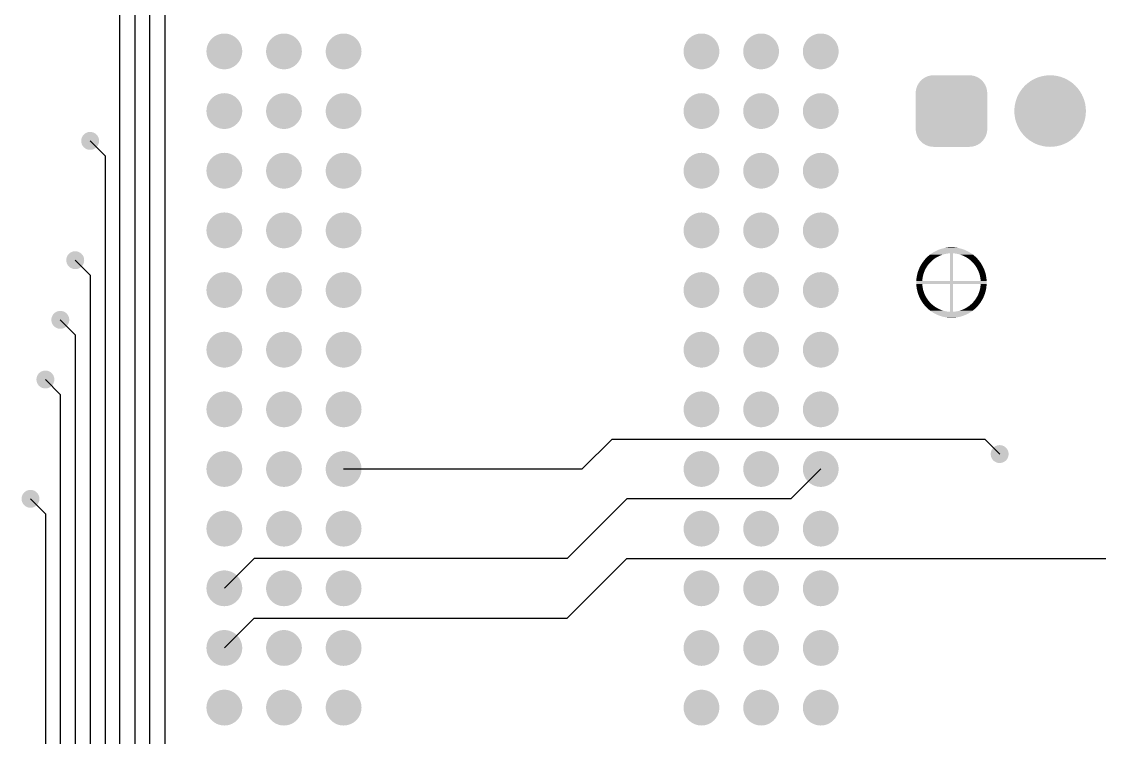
# Model space of a CAD drawing. Extents: x 295 to 953, y 10 to 290.
# Drawn here: x 551.14 to 597.05, y 137.64 to 168.12 of the extents above; entities that cross this region are included whole.
import ezdxf

# ---------------------------------------------------------------- set-up
doc = ezdxf.new("R2010")
doc.units = 0
doc.header["$LTSCALE"] = 5
doc.header["$MEASUREMENT"] = 0
doc.layers.get('0').update_dxf_attribs({"linetype": 'CONTINUOUS', "lineweight": 25})
doc.layers.add('DV-ABPB-A4_IN3', color=5, linetype='CONTINUOUS')

msp = doc.modelspace()

# ---------------------------------------------------------------- linework, layer by layer
at = {"color": 7}
for points, const_width in [([(559.399, 166.853, 1), (560.161, 166.853, 1)], 0.762), ([(561.939, 166.853, 1), (562.701, 166.853, 1)], 0.762), ([(564.479, 166.853, 1), (565.241, 166.853, 1)], 0.762), ([(579.719, 166.853, 1), (580.481, 166.853, 1)], 0.762), ([(582.259, 166.853, 1), (583.021, 166.853, 1)], 0.762), ([(584.799, 166.853, 1), (585.561, 166.853, 1)], 0.762), ([(594.187, 164.313, 1), (595.711, 164.313, 1)], 1.524), ([(559.399, 164.313, 1), (560.161, 164.313, 1)], 0.762), ([(561.939, 164.313, 1), (562.701, 164.313, 1)], 0.762), ([(564.479, 164.313, 1), (565.241, 164.313, 1)], 0.762), ([(579.719, 164.313, 1), (580.481, 164.313, 1)], 0.762), ([(582.259, 164.313, 1), (583.021, 164.313, 1)], 0.762), ([(584.799, 164.313, 1), (585.561, 164.313, 1)], 0.762), ([(553.874, 163.043, 1), (554.255, 163.043, 1)], 0.381), ([(559.399, 161.773, 1), (560.161, 161.773, 1)], 0.762), ([(561.939, 161.773, 1), (562.701, 161.773, 1)], 0.762), ([(564.479, 161.773, 1), (565.241, 161.773, 1)], 0.762), ([(579.719, 161.773, 1), (580.481, 161.773, 1)], 0.762), ([(582.259, 161.773, 1), (583.021, 161.773, 1)], 0.762), ([(584.799, 161.773, 1), (585.561, 161.773, 1)], 0.762), ([(559.399, 159.233, 1), (560.161, 159.233, 1)], 0.762), ([(561.939, 159.233, 1), (562.701, 159.233, 1)], 0.762), ([(564.479, 159.233, 1), (565.241, 159.233, 1)], 0.762), ([(579.719, 159.233, 1), (580.481, 159.233, 1)], 0.762), ([(582.259, 159.233, 1), (583.021, 159.233, 1)], 0.762), ([(584.799, 159.233, 1), (585.561, 159.233, 1)], 0.762), ([(553.239, 157.963, 1), (553.62, 157.963, 1)], 0.381), ([(559.399, 156.693, 1), (560.161, 156.693, 1)], 0.762), ([(561.939, 156.693, 1), (562.701, 156.693, 1)], 0.762), ([(564.479, 156.693, 1), (565.241, 156.693, 1)], 0.762), ([(579.719, 156.693, 1), (580.481, 156.693, 1)], 0.762), ([(582.259, 156.693, 1), (583.021, 156.693, 1)], 0.762), ([(584.799, 156.693, 1), (585.561, 156.693, 1)], 0.762), ([(552.604, 155.423, 1), (552.985, 155.423, 1)], 0.381), ([(559.399, 154.153, 1), (560.161, 154.153, 1)], 0.762), ([(561.939, 154.153, 1), (562.701, 154.153, 1)], 0.762), ([(564.479, 154.153, 1), (565.241, 154.153, 1)], 0.762), ([(579.719, 154.153, 1), (580.481, 154.153, 1)], 0.762), ([(582.259, 154.153, 1), (583.021, 154.153, 1)], 0.762), ([(584.799, 154.153, 1), (585.561, 154.153, 1)], 0.762), ([(551.969, 152.883, 1), (552.35, 152.883, 1)], 0.381), ([(559.399, 151.613, 1), (560.161, 151.613, 1)], 0.762), ([(561.939, 151.613, 1), (562.701, 151.613, 1)], 0.762), ([(564.479, 151.613, 1), (565.241, 151.613, 1)], 0.762), ([(579.719, 151.613, 1), (580.481, 151.613, 1)], 0.762), ([(582.259, 151.613, 1), (583.021, 151.613, 1)], 0.762), ([(584.799, 151.613, 1), (585.561, 151.613, 1)], 0.762), ([(559.399, 149.073, 1), (560.161, 149.073, 1)], 0.762), ([(561.939, 149.073, 1), (562.701, 149.073, 1)], 0.762), ([(564.479, 149.073, 1), (565.241, 149.073, 1)], 0.762), ([(579.719, 149.073, 1), (580.481, 149.073, 1)], 0.762), ([(582.259, 149.073, 1), (583.021, 149.073, 1)], 0.762), ([(584.799, 149.073, 1), (585.561, 149.073, 1)], 0.762), ([(592.609, 149.708, 1), (592.99, 149.708, 1)], 0.381), ([(551.334, 147.803, 1), (551.715, 147.803, 1)], 0.381), ([(559.399, 146.533, 1), (560.161, 146.533, 1)], 0.762), ([(561.939, 146.533, 1), (562.701, 146.533, 1)], 0.762), ([(564.479, 146.533, 1), (565.241, 146.533, 1)], 0.762), ([(579.719, 146.533, 1), (580.481, 146.533, 1)], 0.762), ([(582.259, 146.533, 1), (583.021, 146.533, 1)], 0.762), ([(584.799, 146.533, 1), (585.561, 146.533, 1)], 0.762), ([(559.399, 143.993, 1), (560.161, 143.993, 1)], 0.762), ([(561.939, 143.993, 1), (562.701, 143.993, 1)], 0.762), ([(564.479, 143.993, 1), (565.241, 143.993, 1)], 0.762), ([(579.719, 143.993, 1), (580.481, 143.993, 1)], 0.762), ([(582.259, 143.993, 1), (583.021, 143.993, 1)], 0.762), ([(584.799, 143.993, 1), (585.561, 143.993, 1)], 0.762), ([(559.399, 141.453, 1), (560.161, 141.453, 1)], 0.762), ([(561.939, 141.453, 1), (562.701, 141.453, 1)], 0.762), ([(564.479, 141.453, 1), (565.241, 141.453, 1)], 0.762), ([(579.719, 141.453, 1), (580.481, 141.453, 1)], 0.762), ([(582.259, 141.453, 1), (583.021, 141.453, 1)], 0.762), ([(584.799, 141.453, 1), (585.561, 141.453, 1)], 0.762), ([(559.399, 138.913, 1), (560.161, 138.913, 1)], 0.762), ([(561.939, 138.913, 1), (562.701, 138.913, 1)], 0.762), ([(564.479, 138.913, 1), (565.241, 138.913, 1)], 0.762), ([(579.719, 138.913, 1), (580.481, 138.913, 1)], 0.762), ([(582.259, 138.913, 1), (583.021, 138.913, 1)], 0.762), ([(584.799, 138.913, 1), (585.561, 138.913, 1)], 0.762)]:
    msp.add_lwpolyline(points, format="xyb", close=True, dxfattribs=dict(at, const_width=const_width))
for points in [[(589.565, 165.708), (589.627, 165.748), (591.934, 165.708), (591.863, 165.748)], [(589.627, 165.748), (589.676, 165.769), (591.863, 165.748), (591.825, 165.769)], [(589.676, 165.769), (589.741, 165.797), (591.825, 165.769), (591.747, 165.797)], [(589.741, 165.797), (589.796, 165.811), (591.747, 165.797), (591.708, 165.811)], [(589.796, 165.811), (589.861, 165.827), (591.708, 165.811), (591.62, 165.827)], [(589.861, 165.827), (589.938, 165.833), (591.62, 165.827), (591.586, 165.833)], [(589.938, 165.833), (589.985, 165.837), (591.586, 165.833), (591.509, 165.837)], [(589.236, 165.199), (589.25, 165.274), (592.261, 165.199), (592.242, 165.274)], [(589.25, 165.274), (589.266, 165.32), (592.242, 165.274), (592.231, 165.32)], [(589.266, 165.32), (589.292, 165.391), (592.231, 165.32), (592.2, 165.391)], [(589.292, 165.391), (589.316, 165.434), (592.2, 165.391), (592.182, 165.434)], [(589.316, 165.434), (589.353, 165.5), (592.182, 165.434), (592.139, 165.5)], [(589.353, 165.5), (589.383, 165.538), (592.139, 165.5), (592.114, 165.538)], [(589.383, 165.538), (589.43, 165.597), (592.114, 165.538), (592.062, 165.597)], [(589.43, 165.597), (589.467, 165.631), (592.062, 165.597), (592.031, 165.631)], [(589.467, 165.631), (589.522, 165.68), (592.031, 165.631), (591.969, 165.68)], [(589.522, 165.68), (589.565, 165.708), (591.969, 165.68), (591.934, 165.708)], [(589.223, 165.075), (589.227, 165.152), (592.271, 165.075), (592.265, 165.152)], [(589.223, 163.551), (589.223, 165.075), (592.271, 163.551), (592.271, 165.075)], [(589.227, 165.152), (589.236, 165.199), (592.265, 165.152), (592.261, 165.199)], [(589.23, 163.475), (589.223, 163.551), (592.268, 163.475), (592.271, 163.551)], [(589.234, 163.427), (589.23, 163.475), (592.259, 163.427), (592.268, 163.475)], [(589.252, 163.352), (589.234, 163.427), (592.245, 163.352), (592.259, 163.427)], [(589.264, 163.307), (589.252, 163.352), (592.229, 163.307), (592.245, 163.352)], [(589.295, 163.235), (589.264, 163.307), (592.203, 163.235), (592.229, 163.307)], [(589.313, 163.193), (589.295, 163.235), (592.179, 163.193), (592.203, 163.235)], [(589.355, 163.127), (589.313, 163.193), (592.142, 163.127), (592.179, 163.193)], [(589.38, 163.088), (589.355, 163.127), (592.111, 163.088), (592.142, 163.127)], [(589.433, 163.03), (589.38, 163.088), (592.065, 163.03), (592.111, 163.088)], [(589.464, 162.996), (589.433, 163.03), (592.027, 162.996), (592.065, 163.03)], [(589.526, 162.946), (589.464, 162.996), (591.973, 162.946), (592.027, 162.996)], [(589.561, 162.918), (589.526, 162.946), (591.929, 162.918), (591.973, 162.946)], [(589.632, 162.879), (589.561, 162.918), (591.868, 162.879), (591.929, 162.918)], [(589.67, 162.858), (589.632, 162.879), (591.819, 162.858), (591.868, 162.879)], [(589.748, 162.83), (589.67, 162.858), (591.754, 162.83), (591.819, 162.858)], [(589.787, 162.816), (589.748, 162.83), (591.698, 162.816), (591.754, 162.83)], [(589.875, 162.799), (589.787, 162.816), (591.633, 162.799), (591.698, 162.816)], [(589.909, 162.793), (589.875, 162.799), (591.557, 162.793), (591.633, 162.799)], [(589.985, 162.789), (589.909, 162.793), (591.509, 162.789), (591.557, 162.793)], [(590.09, 158.359), (590.123, 158.374), (591.404, 158.359), (591.372, 158.374)], [(590.123, 158.374), (590.14, 158.382), (591.372, 158.374), (591.354, 158.382)], [(590.14, 158.382), (590.174, 158.396), (591.354, 158.382), (591.322, 158.396)], [(590.174, 158.396), (590.191, 158.404), (591.322, 158.396), (591.303, 158.404)], [(590.191, 158.404), (590.225, 158.417), (591.303, 158.404), (591.27, 158.417)], [(590.225, 158.417), (590.243, 158.423), (591.27, 158.417), (591.251, 158.423)], [(590.243, 158.423), (590.277, 158.435), (591.251, 158.423), (591.218, 158.435)], [(590.277, 158.435), (590.295, 158.441), (591.218, 158.435), (591.199, 158.441)], [(590.295, 158.441), (590.33, 158.451), (591.199, 158.441), (591.166, 158.451)], [(590.33, 158.451), (590.348, 158.456), (591.166, 158.451), (591.146, 158.456)], [(590.348, 158.456), (590.383, 158.466), (591.146, 158.456), (591.112, 158.466)], [(590.383, 158.466), (590.401, 158.47), (591.112, 158.466), (591.092, 158.47)], [(590.401, 158.47), (590.437, 158.478), (591.092, 158.47), (591.058, 158.478)], [(590.437, 158.478), (590.455, 158.482), (591.058, 158.478), (591.038, 158.482)], [(590.455, 158.482), (590.492, 158.489), (591.038, 158.482), (591.004, 158.489)], [(590.492, 158.489), (590.51, 158.492), (591.004, 158.489), (590.984, 158.492)], [(590.51, 158.492), (590.547, 158.497), (590.984, 158.492), (590.95, 158.497)], [(590.547, 158.497), (590.564, 158.499), (590.95, 158.497), (590.928, 158.499)], [(590.564, 158.499), (590.602, 158.503), (590.928, 158.499), (590.895, 158.503)], [(590.602, 158.503), (590.619, 158.505), (590.895, 158.503), (590.873, 158.505)], [(590.619, 158.505), (590.658, 158.508), (590.873, 158.505), (590.84, 158.508)], [(590.658, 158.508), (590.674, 158.509), (590.84, 158.508), (590.815, 158.509)], [(590.674, 158.509), (590.718, 158.51), (590.815, 158.509), (590.785, 158.51)], [(590.718, 158.51), (590.729, 158.511), (590.785, 158.51), (590.729, 158.511)], [(589.543, 157.905), (589.565, 157.933), (589.88, 157.905), (589.91, 157.933)], [(589.565, 157.933), (589.577, 157.949), (589.91, 157.933), (589.928, 157.949)], [(589.577, 157.949), (589.591, 157.966), (589.928, 157.949), (589.947, 157.966)], [(589.591, 157.966), (589.612, 157.991), (589.947, 157.966), (589.979, 157.991)], [(589.612, 157.991), (589.618, 157.997), (589.979, 157.991), (589.987, 157.997)], [(589.618, 157.997), (589.645, 158.027), (589.987, 157.997), (590.027, 158.027)], [(589.645, 158.027), (589.649, 158.032), (590.027, 158.027), (590.034, 158.032)], [(589.649, 158.032), (589.672, 158.056), (590.034, 158.032), (590.069, 158.056)], [(589.672, 158.056), (589.687, 158.072), (590.069, 158.056), (590.095, 158.072)], [(589.687, 158.072), (589.698, 158.082), (590.095, 158.072), (590.112, 158.082)], [(589.698, 158.082), (589.724, 158.107), (590.112, 158.082), (590.155, 158.107)], [(589.724, 158.107), (589.727, 158.11), (590.155, 158.107), (590.161, 158.11)], [(589.727, 158.11), (589.749, 158.13), (590.161, 158.11), (590.2, 158.13)], [(589.749, 158.13), (589.768, 158.147), (590.2, 158.13), (590.237, 158.147)], [(589.768, 158.147), (589.773, 158.151), (590.237, 158.147), (590.246, 158.151)], [(589.773, 158.151), (589.797, 158.171), (590.246, 158.151), (590.292, 158.171)], [(589.797, 158.171), (589.811, 158.182), (590.292, 158.171), (590.324, 158.182)], [(589.811, 158.182), (589.818, 158.188), (590.324, 158.182), (590.339, 158.188)], [(589.818, 158.188), (589.838, 158.203), (590.339, 158.188), (590.387, 158.203)], [(589.838, 158.203), (589.854, 158.216), (590.387, 158.203), (590.432, 158.216)], [(589.854, 158.216), (589.856, 158.217), (590.432, 158.216), (590.436, 158.217)], [(589.856, 158.217), (589.872, 158.229), (590.436, 158.217), (590.485, 158.229)], [(589.872, 158.229), (589.886, 158.238), (590.485, 158.229), (590.534, 158.238)], [(589.886, 158.238), (589.896, 158.246), (590.534, 158.238), (590.584, 158.246)], [(589.896, 158.246), (589.899, 158.248), (590.584, 158.246), (590.602, 158.248)], [(589.899, 158.248), (589.905, 158.251), (590.602, 158.248), (590.634, 158.251)], [(589.905, 158.251), (589.91, 158.255), (590.634, 158.251), (590.684, 158.255)], [(589.91, 158.255), (589.93, 158.268), (591.584, 158.255), (591.566, 158.268)], [(589.93, 158.268), (589.946, 158.278), (591.566, 158.268), (591.549, 158.278)], [(589.946, 158.278), (589.976, 158.297), (591.549, 158.278), (591.519, 158.297)], [(589.976, 158.297), (589.993, 158.307), (591.519, 158.297), (591.502, 158.307)], [(589.993, 158.307), (590.024, 158.325), (591.502, 158.307), (591.471, 158.325)], [(590.024, 158.325), (590.041, 158.334), (591.471, 158.325), (591.453, 158.334)], [(590.041, 158.334), (590.073, 158.35), (591.453, 158.334), (591.422, 158.35)], [(590.073, 158.35), (590.09, 158.359), (591.422, 158.35), (591.404, 158.359)], [(590.684, 157.074), (590.684, 158.255), (590.811, 157.074), (590.811, 158.255)], [(590.829, 158.254), (590.811, 158.255), (591.586, 158.254), (591.584, 158.255)], [(590.88, 158.25), (590.829, 158.254), (591.592, 158.25), (591.586, 158.254)], [(590.929, 158.243), (590.88, 158.25), (591.602, 158.243), (591.592, 158.25)], [(590.967, 158.237), (590.929, 158.243), (591.611, 158.237), (591.602, 158.243)], [(590.979, 158.235), (590.967, 158.237), (591.614, 158.235), (591.611, 158.237)], [(591.028, 158.225), (590.979, 158.235), (591.628, 158.225), (591.614, 158.235)], [(591.077, 158.212), (591.028, 158.225), (591.645, 158.212), (591.628, 158.225)], [(591.104, 158.204), (591.077, 158.212), (591.656, 158.204), (591.645, 158.212)], [(591.125, 158.198), (591.104, 158.204), (591.664, 158.198), (591.656, 158.204)], [(591.173, 158.182), (591.125, 158.198), (591.684, 158.182), (591.664, 158.198)], [(591.203, 158.17), (591.173, 158.182), (591.699, 158.17), (591.684, 158.182)], [(591.22, 158.164), (591.203, 158.17), (591.707, 158.164), (591.699, 158.17)], [(591.266, 158.144), (591.22, 158.164), (591.73, 158.144), (591.707, 158.164)], [(591.285, 158.134), (591.266, 158.144), (591.741, 158.134), (591.73, 158.144)], [(591.311, 158.122), (591.285, 158.134), (591.755, 158.122), (591.741, 158.134)], [(591.356, 158.098), (591.311, 158.122), (591.781, 158.098), (591.755, 158.122)], [(591.358, 158.097), (591.356, 158.098), (591.782, 158.097), (591.781, 158.098)], [(591.399, 158.073), (591.358, 158.097), (591.806, 158.073), (591.782, 158.097)], [(591.422, 158.058), (591.399, 158.073), (591.821, 158.058), (591.806, 158.073)], [(591.441, 158.045), (591.422, 158.058), (591.833, 158.045), (591.821, 158.058)], [(591.481, 158.018), (591.441, 158.045), (591.859, 158.018), (591.833, 158.045)], [(591.483, 158.017), (591.481, 158.018), (591.86, 158.017), (591.859, 158.018)], [(591.523, 157.986), (591.483, 158.017), (591.887, 157.986), (591.86, 158.017)], [(591.534, 157.976), (591.523, 157.986), (591.895, 157.976), (591.887, 157.986)], [(591.561, 157.954), (591.534, 157.976), (591.913, 157.954), (591.895, 157.976)], [(591.584, 157.933), (591.561, 157.954), (591.93, 157.933), (591.913, 157.954)], [(591.599, 157.92), (591.584, 157.933), (591.94, 157.92), (591.93, 157.933)], [(591.631, 157.889), (591.599, 157.92), (591.963, 157.889), (591.94, 157.92)], [(589.309, 157.436), (589.318, 157.465), (589.576, 157.436), (589.587, 157.465)], [(589.318, 157.465), (589.324, 157.483), (589.587, 157.465), (589.595, 157.483)], [(589.324, 157.483), (589.335, 157.517), (589.595, 157.483), (589.609, 157.517)], [(589.335, 157.517), (589.34, 157.529), (589.609, 157.517), (589.615, 157.529)], [(589.34, 157.529), (589.355, 157.569), (589.615, 157.529), (589.633, 157.569)], [(589.355, 157.569), (589.358, 157.575), (589.633, 157.569), (589.636, 157.575)], [(589.358, 157.575), (589.376, 157.619), (589.636, 157.575), (589.66, 157.619)], [(589.377, 157.619), (589.397, 157.663), (589.66, 157.619), (589.686, 157.663)], [(589.397, 157.663), (589.4, 157.669), (589.686, 157.663), (589.69, 157.669)], [(589.4, 157.669), (589.418, 157.705), (589.69, 157.669), (589.713, 157.705)], [(589.418, 157.705), (589.425, 157.719), (589.713, 157.705), (589.722, 157.719)], [(589.425, 157.719), (589.44, 157.746), (589.722, 157.719), (589.742, 157.746)], [(589.44, 157.746), (589.452, 157.767), (589.742, 157.746), (589.757, 157.767)], [(589.452, 157.767), (589.464, 157.786), (589.757, 157.767), (589.772, 157.786)], [(589.464, 157.786), (589.481, 157.814), (589.772, 157.786), (589.795, 157.814)], [(589.481, 157.814), (589.488, 157.825), (589.795, 157.814), (589.804, 157.825)], [(589.488, 157.825), (589.511, 157.86), (589.804, 157.825), (589.836, 157.86)], [(589.511, 157.86), (589.513, 157.862), (589.836, 157.86), (589.838, 157.862)], [(589.513, 157.862), (589.538, 157.898), (589.838, 157.862), (589.873, 157.898)], [(589.538, 157.898), (589.543, 157.905), (589.873, 157.898), (589.88, 157.905)], [(591.635, 157.885), (591.631, 157.889), (591.966, 157.885), (591.963, 157.889)], [(591.669, 157.849), (591.635, 157.885), (591.991, 157.849), (591.966, 157.885)], [(591.674, 157.844), (591.669, 157.849), (591.995, 157.844), (591.991, 157.849)], [(591.703, 157.811), (591.674, 157.844), (592.016, 157.811), (591.995, 157.844)], [(591.713, 157.797), (591.703, 157.811), (592.024, 157.797), (592.016, 157.811)], [(591.734, 157.771), (591.713, 157.797), (592.04, 157.771), (592.024, 157.797)], [(591.75, 157.75), (591.734, 157.771), (592.052, 157.75), (592.04, 157.771)], [(591.764, 157.731), (591.75, 157.75), (592.063, 157.731), (592.052, 157.75)], [(591.784, 157.701), (591.764, 157.731), (592.079, 157.701), (592.063, 157.731)], [(591.792, 157.689), (591.784, 157.701), (592.085, 157.689), (592.079, 157.701)], [(591.815, 157.652), (591.792, 157.689), (592.103, 157.652), (592.085, 157.689)], [(591.819, 157.647), (591.815, 157.652), (592.106, 157.647), (592.103, 157.652)], [(591.844, 157.603), (591.819, 157.647), (592.125, 157.603), (592.106, 157.647)], [(591.844, 157.602), (591.844, 157.603), (592.126, 157.602), (592.125, 157.603)], [(591.867, 157.558), (591.844, 157.602), (592.144, 157.558), (592.126, 157.602)], [(591.87, 157.55), (591.867, 157.558), (592.147, 157.55), (592.144, 157.558)], [(591.888, 157.513), (591.87, 157.55), (592.161, 157.513), (592.147, 157.55)], [(591.894, 157.499), (591.888, 157.513), (592.166, 157.499), (592.161, 157.513)], [(591.907, 157.466), (591.894, 157.499), (592.176, 157.466), (592.166, 157.499)], [(591.914, 157.446), (591.907, 157.466), (592.183, 157.446), (592.176, 157.466)], [(589.248, 157.03), (589.249, 157.066), (592.247, 157.03), (592.246, 157.066)], [(589.248, 157.011), (589.248, 157.03), (592.247, 157.011), (592.247, 157.03)], [(589.248, 156.991), (589.248, 157.011), (592.247, 156.991), (592.247, 157.011)], [(589.249, 157.085), (589.25, 157.093), (589.504, 157.085), (589.504, 157.093)], [(589.249, 157.074), (589.249, 157.085), (589.503, 157.074), (589.504, 157.085)], [(589.249, 157.066), (589.249, 157.074), (592.246, 157.066), (592.246, 157.074)], [(589.25, 157.093), (589.253, 157.14), (589.504, 157.093), (589.508, 157.14)], [(589.253, 157.143), (589.259, 157.193), (589.509, 157.143), (589.515, 157.193)], [(589.253, 157.14), (589.253, 157.143), (589.508, 157.14), (589.509, 157.143)], [(589.259, 157.195), (589.266, 157.242), (589.515, 157.195), (589.523, 157.242)], [(589.259, 157.193), (589.259, 157.195), (589.515, 157.193), (589.515, 157.195)], [(589.266, 157.242), (589.267, 157.25), (589.523, 157.242), (589.525, 157.25)], [(589.267, 157.25), (589.274, 157.292), (589.525, 157.25), (589.534, 157.292)], [(589.274, 157.292), (589.277, 157.304), (589.534, 157.292), (589.537, 157.304)], [(589.277, 157.304), (589.284, 157.341), (589.537, 157.304), (589.546, 157.341)], [(589.284, 157.341), (589.288, 157.358), (589.546, 157.341), (589.551, 157.358)], [(589.288, 157.358), (589.296, 157.389), (589.551, 157.358), (589.56, 157.389)], [(589.296, 157.389), (589.302, 157.412), (589.56, 157.389), (589.568, 157.412)], [(589.302, 157.412), (589.309, 157.436), (589.568, 157.412), (589.576, 157.436)], [(591.925, 157.419), (591.914, 157.446), (592.19, 157.419), (592.183, 157.446)], [(591.933, 157.393), (591.925, 157.419), (592.198, 157.393), (592.19, 157.419)], [(591.94, 157.371), (591.933, 157.393), (592.203, 157.371), (592.198, 157.393)], [(591.949, 157.339), (591.94, 157.371), (592.211, 157.339), (592.203, 157.371)], [(591.954, 157.323), (591.949, 157.339), (592.214, 157.323), (592.211, 157.339)], [(591.962, 157.285), (591.954, 157.323), (592.222, 157.285), (592.214, 157.323)], [(591.965, 157.274), (591.962, 157.285), (592.224, 157.274), (592.222, 157.285)], [(591.974, 157.231), (591.965, 157.274), (592.231, 157.231), (592.224, 157.274)], [(591.975, 157.224), (591.974, 157.231), (592.232, 157.224), (592.231, 157.231)], [(591.982, 157.176), (591.975, 157.224), (592.238, 157.176), (592.232, 157.224)], [(591.982, 157.174), (591.982, 157.176), (592.238, 157.174), (592.238, 157.176)], [(591.988, 157.124), (591.982, 157.174), (592.243, 157.124), (592.238, 157.174)], [(591.988, 157.121), (591.988, 157.124), (592.243, 157.121), (592.243, 157.124)], [(591.992, 157.074), (591.988, 157.121), (592.246, 157.074), (592.243, 157.121)], [(589.249, 156.956), (589.248, 156.991), (592.246, 156.956), (592.247, 156.991)], [(589.249, 156.947), (589.249, 156.956), (592.246, 156.947), (592.246, 156.956)], [(589.252, 156.9), (589.249, 156.947), (589.506, 156.9), (589.503, 156.947)], [(589.252, 156.897), (589.252, 156.9), (589.507, 156.897), (589.506, 156.9)], [(589.256, 156.847), (589.252, 156.897), (589.512, 156.847), (589.507, 156.897)], [(589.257, 156.846), (589.256, 156.847), (589.513, 156.846), (589.512, 156.847)], [(589.263, 156.797), (589.257, 156.846), (589.52, 156.797), (589.513, 156.846)], [(589.264, 156.791), (589.263, 156.797), (589.521, 156.791), (589.52, 156.797)], [(589.271, 156.748), (589.264, 156.791), (589.53, 156.748), (589.521, 156.791)], [(589.273, 156.736), (589.271, 156.748), (589.532, 156.736), (589.53, 156.748)], [(589.28, 156.699), (589.273, 156.736), (589.541, 156.699), (589.532, 156.736)], [(589.284, 156.682), (589.28, 156.699), (589.546, 156.682), (589.541, 156.699)], [(589.292, 156.651), (589.284, 156.682), (589.555, 156.651), (589.546, 156.682)], [(589.297, 156.629), (589.292, 156.651), (589.562, 156.629), (589.555, 156.651)], [(589.304, 156.603), (589.297, 156.629), (589.57, 156.603), (589.562, 156.629)], [(589.312, 156.576), (589.304, 156.603), (589.58, 156.576), (589.57, 156.603)], [(589.319, 156.556), (589.312, 156.576), (589.588, 156.556), (589.58, 156.576)], [(589.329, 156.523), (589.319, 156.556), (589.601, 156.523), (589.588, 156.556)], [(590.684, 155.767), (590.684, 156.947), (590.811, 155.767), (590.811, 156.947)], [(591.886, 156.505), (591.9, 156.538), (592.159, 156.505), (592.171, 156.538)], [(591.9, 156.538), (591.907, 156.557), (592.171, 156.538), (592.177, 156.557)], [(591.907, 156.557), (591.918, 156.585), (592.177, 156.557), (592.185, 156.585)], [(591.918, 156.585), (591.927, 156.61), (592.185, 156.585), (592.193, 156.61)], [(591.927, 156.61), (591.935, 156.633), (592.193, 156.61), (592.199, 156.633)], [(591.935, 156.633), (591.944, 156.663), (592.199, 156.633), (592.206, 156.663)], [(591.944, 156.663), (591.949, 156.681), (592.206, 156.663), (592.21, 156.681)], [(591.949, 156.681), (591.958, 156.717), (592.21, 156.681), (592.218, 156.717)], [(591.958, 156.717), (591.961, 156.73), (592.218, 156.717), (592.221, 156.73)], [(591.961, 156.73), (591.97, 156.772), (592.221, 156.73), (592.228, 156.772)], [(591.97, 156.772), (591.972, 156.779), (592.228, 156.772), (592.229, 156.779)], [(591.972, 156.779), (591.979, 156.826), (592.229, 156.779), (592.236, 156.826)], [(591.979, 156.826), (591.98, 156.829), (592.236, 156.826), (592.236, 156.829)], [(591.98, 156.829), (591.986, 156.879), (592.236, 156.829), (592.241, 156.879)], [(591.986, 156.881), (591.991, 156.929), (592.242, 156.881), (592.245, 156.929)], [(591.986, 156.879), (591.986, 156.881), (592.241, 156.879), (592.242, 156.881)], [(591.991, 156.936), (591.992, 156.947), (592.245, 156.936), (592.246, 156.947)], [(591.991, 156.929), (591.991, 156.936), (592.245, 156.929), (592.245, 156.936)], [(589.334, 156.509), (589.329, 156.523), (589.607, 156.509), (589.601, 156.523)], [(589.348, 156.471), (589.334, 156.509), (589.625, 156.471), (589.607, 156.509)], [(589.351, 156.463), (589.348, 156.471), (589.628, 156.463), (589.625, 156.471)], [(589.369, 156.42), (589.351, 156.463), (589.651, 156.42), (589.628, 156.463)], [(589.369, 156.419), (589.369, 156.42), (589.651, 156.419), (589.651, 156.42)], [(589.389, 156.375), (589.369, 156.419), (589.676, 156.375), (589.651, 156.419)], [(589.391, 156.37), (589.389, 156.375), (589.679, 156.37), (589.676, 156.375)], [(589.41, 156.332), (589.391, 156.37), (589.703, 156.332), (589.679, 156.37)], [(589.416, 156.32), (589.41, 156.332), (589.711, 156.32), (589.703, 156.332)], [(589.432, 156.291), (589.416, 156.32), (589.731, 156.291), (589.711, 156.32)], [(589.442, 156.272), (589.432, 156.291), (589.745, 156.272), (589.731, 156.291)], [(589.455, 156.25), (589.442, 156.272), (589.761, 156.25), (589.745, 156.272)], [(589.47, 156.224), (589.455, 156.25), (589.782, 156.224), (589.761, 156.25)], [(589.479, 156.211), (589.47, 156.224), (589.792, 156.211), (589.782, 156.224)], [(589.5, 156.178), (589.479, 156.211), (589.821, 156.178), (589.792, 156.211)], [(589.503, 156.173), (589.5, 156.178), (589.825, 156.173), (589.821, 156.178)], [(589.529, 156.136), (589.503, 156.173), (589.86, 156.136), (589.825, 156.173)], [(589.532, 156.132), (589.529, 156.136), (589.864, 156.132), (589.86, 156.136)], [(589.555, 156.101), (589.532, 156.132), (589.896, 156.101), (589.864, 156.132)], [(589.565, 156.088), (589.555, 156.101), (589.91, 156.088), (589.896, 156.101)], [(589.581, 156.068), (589.565, 156.088), (589.933, 156.068), (589.91, 156.088)], [(591.567, 156.073), (591.585, 156.089), (591.918, 156.073), (591.93, 156.089)], [(591.585, 156.089), (591.615, 156.117), (591.93, 156.089), (591.952, 156.117)], [(591.615, 156.117), (591.622, 156.123), (591.952, 156.117), (591.956, 156.123)], [(591.622, 156.123), (591.657, 156.159), (591.956, 156.123), (591.982, 156.159)], [(591.657, 156.159), (591.659, 156.162), (591.982, 156.159), (591.984, 156.162)], [(591.659, 156.162), (591.691, 156.197), (591.984, 156.162), (592.007, 156.197)], [(591.691, 156.197), (591.7, 156.208), (592.007, 156.197), (592.014, 156.208)], [(591.7, 156.208), (591.723, 156.235), (592.014, 156.208), (592.031, 156.235)], [(591.723, 156.235), (591.737, 156.255), (592.031, 156.235), (592.043, 156.255)], [(591.737, 156.255), (591.753, 156.275), (592.043, 156.255), (592.054, 156.275)], [(591.753, 156.275), (591.772, 156.303), (592.054, 156.275), (592.07, 156.303)], [(591.772, 156.303), (591.782, 156.317), (592.07, 156.303), (592.077, 156.317)], [(591.782, 156.317), (591.805, 156.352), (592.077, 156.317), (592.095, 156.352)], [(591.805, 156.352), (591.809, 156.359), (592.095, 156.352), (592.098, 156.359)], [(591.809, 156.359), (591.834, 156.402), (592.098, 156.359), (592.118, 156.402)], [(591.835, 156.402), (591.858, 156.447), (592.118, 156.402), (592.137, 156.447)], [(591.858, 156.447), (591.861, 156.453), (592.137, 156.447), (592.14, 156.453)], [(591.861, 156.453), (591.88, 156.492), (592.14, 156.453), (592.155, 156.492)], [(591.88, 156.492), (591.886, 156.505), (592.155, 156.492), (592.159, 156.505)], [(589.6, 156.045), (589.581, 156.068), (589.96, 156.045), (589.933, 156.068)], [(589.608, 156.036), (589.6, 156.045), (589.972, 156.036), (589.96, 156.045)], [(589.635, 156.005), (589.608, 156.036), (590.012, 156.005), (589.972, 156.036)], [(589.636, 156.004), (589.635, 156.005), (590.014, 156.004), (590.012, 156.005)], [(589.662, 155.976), (589.636, 156.004), (590.053, 155.976), (590.014, 156.004)], [(589.674, 155.964), (589.662, 155.976), (590.073, 155.964), (590.053, 155.976)], [(589.688, 155.949), (589.674, 155.964), (590.096, 155.949), (590.073, 155.964)], [(589.713, 155.925), (589.688, 155.949), (590.137, 155.925), (590.096, 155.949)], [(589.714, 155.924), (589.713, 155.925), (590.139, 155.924), (590.137, 155.925)], [(589.74, 155.9), (589.714, 155.924), (590.183, 155.9), (590.139, 155.924)], [(589.754, 155.887), (589.74, 155.9), (590.209, 155.887), (590.183, 155.9)], [(589.765, 155.878), (589.754, 155.887), (590.229, 155.878), (590.209, 155.887)], [(589.788, 155.858), (589.765, 155.878), (590.275, 155.858), (590.229, 155.878)], [(589.796, 155.852), (589.788, 155.858), (590.292, 155.852), (590.275, 155.858)], [(589.81, 155.84), (589.796, 155.852), (590.322, 155.84), (590.292, 155.852)], [(589.831, 155.824), (589.81, 155.84), (590.369, 155.824), (590.322, 155.84)], [(589.839, 155.817), (589.831, 155.824), (590.391, 155.817), (590.369, 155.824)], [(589.85, 155.809), (589.839, 155.817), (590.418, 155.809), (590.391, 155.817)], [(589.867, 155.797), (589.85, 155.809), (590.466, 155.797), (590.418, 155.809)], [(589.881, 155.787), (589.867, 155.797), (590.516, 155.787), (590.466, 155.797)], [(589.883, 155.785), (589.881, 155.787), (590.527, 155.785), (590.516, 155.787)], [(589.893, 155.778), (589.883, 155.785), (590.565, 155.778), (590.527, 155.785)], [(589.902, 155.772), (589.893, 155.778), (590.615, 155.772), (590.565, 155.778)], [(589.909, 155.768), (589.902, 155.772), (590.665, 155.768), (590.615, 155.772)], [(589.91, 155.767), (589.909, 155.768), (590.684, 155.767), (590.665, 155.768)], [(589.929, 155.754), (589.91, 155.767), (591.565, 155.754), (591.585, 155.767)], [(589.946, 155.743), (589.929, 155.754), (591.549, 155.743), (591.565, 155.754)], [(589.976, 155.724), (589.946, 155.743), (591.518, 155.724), (591.549, 155.743)], [(589.993, 155.715), (589.976, 155.724), (591.502, 155.715), (591.518, 155.724)], [(590.024, 155.697), (589.993, 155.715), (591.47, 155.697), (591.502, 155.715)], [(590.041, 155.688), (590.024, 155.697), (591.454, 155.688), (591.47, 155.697)], [(590.073, 155.671), (590.041, 155.688), (591.422, 155.671), (591.454, 155.688)], [(590.091, 155.663), (590.073, 155.671), (591.405, 155.663), (591.422, 155.671)], [(590.122, 155.647), (590.091, 155.663), (591.372, 155.647), (591.405, 155.663)], [(590.141, 155.639), (590.122, 155.647), (591.355, 155.639), (591.372, 155.647)], [(590.173, 155.625), (590.141, 155.639), (591.321, 155.625), (591.355, 155.639)], [(590.192, 155.618), (590.173, 155.625), (591.304, 155.618), (591.321, 155.625)], [(590.811, 155.767), (590.861, 155.77), (591.585, 155.767), (591.59, 155.77)], [(590.861, 155.77), (590.892, 155.774), (591.59, 155.77), (591.595, 155.774)], [(590.892, 155.774), (590.911, 155.776), (591.595, 155.774), (591.598, 155.776)], [(590.911, 155.776), (590.961, 155.783), (591.598, 155.776), (591.609, 155.783)], [(590.961, 155.783), (591.01, 155.793), (591.609, 155.783), (591.622, 155.793)], [(591.01, 155.793), (591.059, 155.805), (591.622, 155.793), (591.639, 155.805)], [(591.059, 155.805), (591.063, 155.806), (591.639, 155.805), (591.64, 155.806)], [(591.063, 155.806), (591.108, 155.818), (591.64, 155.806), (591.656, 155.818)], [(591.108, 155.818), (591.155, 155.834), (591.656, 155.818), (591.677, 155.834)], [(591.155, 155.834), (591.171, 155.839), (591.677, 155.834), (591.684, 155.839)], [(591.171, 155.839), (591.203, 155.851), (591.684, 155.839), (591.698, 155.851)], [(591.203, 155.851), (591.249, 155.87), (591.698, 155.851), (591.721, 155.87)], [(591.249, 155.87), (591.258, 155.875), (591.721, 155.87), (591.727, 155.875)], [(591.258, 155.875), (591.295, 155.892), (591.727, 155.875), (591.745, 155.892)], [(591.295, 155.892), (591.333, 155.911), (591.745, 155.892), (591.768, 155.911)], [(591.333, 155.911), (591.339, 155.915), (591.768, 155.911), (591.771, 155.915)], [(591.339, 155.915), (591.383, 155.939), (591.771, 155.915), (591.797, 155.939)], [(591.383, 155.939), (591.4, 155.95), (591.797, 155.939), (591.807, 155.95)], [(591.4, 155.95), (591.426, 155.966), (591.807, 155.95), (591.823, 155.966)], [(591.426, 155.966), (591.461, 155.989), (591.823, 155.966), (591.846, 155.989)], [(591.461, 155.989), (591.468, 155.994), (591.846, 155.989), (591.85, 155.994)], [(591.468, 155.994), (591.508, 156.024), (591.85, 155.994), (591.877, 156.024)], [(591.508, 156.024), (591.516, 156.031), (591.877, 156.024), (591.883, 156.031)], [(591.516, 156.031), (591.547, 156.056), (591.883, 156.031), (591.903, 156.056)], [(591.547, 156.056), (591.567, 156.073), (591.903, 156.056), (591.918, 156.073)], [(590.224, 155.605), (590.192, 155.618), (591.27, 155.605), (591.304, 155.618)], [(590.243, 155.598), (590.224, 155.605), (591.252, 155.598), (591.27, 155.605)], [(590.277, 155.587), (590.243, 155.598), (591.217, 155.587), (591.252, 155.598)], [(590.296, 155.581), (590.277, 155.587), (591.2, 155.581), (591.217, 155.587)], [(590.329, 155.57), (590.296, 155.581), (591.165, 155.57), (591.2, 155.581)], [(590.349, 155.565), (590.329, 155.57), (591.147, 155.565), (591.165, 155.57)], [(590.383, 155.556), (590.349, 155.565), (591.111, 155.556), (591.147, 155.565)], [(590.402, 155.551), (590.383, 155.556), (591.093, 155.551), (591.111, 155.556)], [(590.436, 155.544), (590.402, 155.551), (591.057, 155.544), (591.093, 155.551)], [(590.457, 155.54), (590.436, 155.544), (591.039, 155.54), (591.057, 155.544)], [(590.491, 155.533), (590.457, 155.54), (591.003, 155.533), (591.039, 155.54)], [(590.511, 155.53), (590.491, 155.533), (590.985, 155.53), (591.003, 155.533)], [(590.545, 155.525), (590.511, 155.53), (590.948, 155.525), (590.985, 155.53)], [(590.566, 155.522), (590.545, 155.525), (590.93, 155.522), (590.948, 155.525)], [(590.6, 155.518), (590.566, 155.522), (590.893, 155.518), (590.93, 155.522)], [(590.622, 155.516), (590.6, 155.518), (590.876, 155.516), (590.893, 155.518)], [(590.655, 155.514), (590.622, 155.516), (590.836, 155.514), (590.876, 155.516)], [(590.68, 155.513), (590.655, 155.514), (590.82, 155.513), (590.836, 155.514)], [(590.71, 155.511), (590.68, 155.513), (590.777, 155.511), (590.82, 155.513)], [(590.765, 155.511), (590.71, 155.511), (590.765, 155.511), (590.777, 155.511)]]:
    msp.add_solid(points, dxfattribs=at)
at = {"layer": 'DV-ABPB-A4_IN3', "color": 7}
for p, q in [((555.335, 109.703), (555.335, 197.968)), ((555.97, 195.428), (555.97, 110.338)), ((556.605, 110.973), (556.605, 192.888)), ((557.24, 190.983), (557.24, 111.608)), ((554.065, 163.043), (554.7, 162.408)), ((554.7, 162.408), (554.7, 109.068)), ((553.43, 157.963), (554.065, 157.328)), ((554.065, 157.328), (554.065, 108.433)), ((552.795, 155.423), (553.43, 154.788)), ((553.43, 154.788), (553.43, 107.798)), ((552.16, 152.883), (552.795, 152.248)), ((552.795, 152.248), (552.795, 107.163)), ((575.02, 149.073), (576.29, 150.343)), ((576.29, 150.343), (592.165, 150.343)), ((592.165, 150.343), (592.8, 149.708)), ((564.86, 149.073), (575.02, 149.073)), ((585.18, 149.073), (583.91, 147.803)), ((551.525, 147.803), (552.16, 147.168)), ((576.925, 147.803), (574.385, 145.263)), ((583.91, 147.803), (576.925, 147.803)), ((552.16, 147.168), (552.16, 106.528)), ((561.05, 145.263), (559.78, 143.993)), ((574.385, 145.263), (561.05, 145.263)), ((574.385, 142.723), (576.925, 145.263)), ((576.925, 145.263), (608.675, 145.263)), ((559.78, 141.453), (561.05, 142.723)), ((561.05, 142.723), (574.385, 142.723))]:
    msp.add_line(p, q, dxfattribs=at)

doc.saveas('drawing.dxf')
